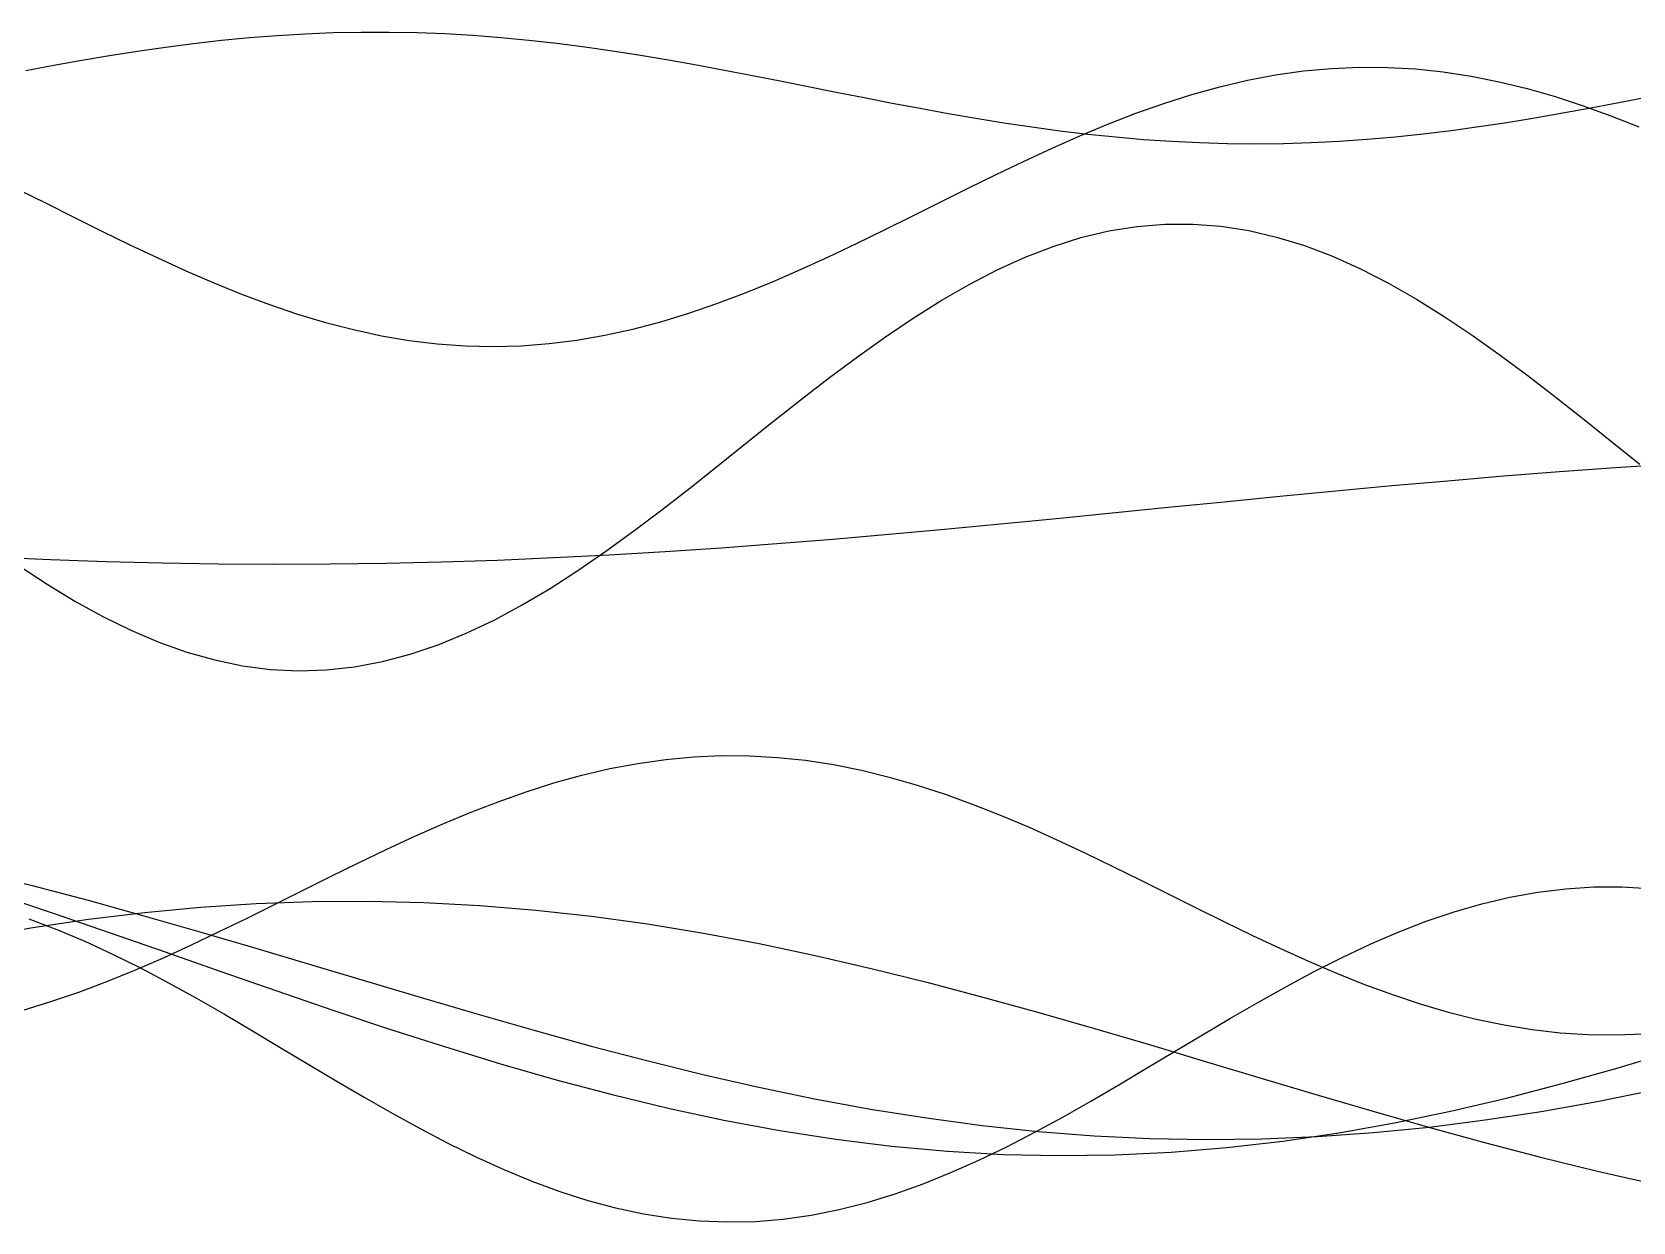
# Model space of a CAD drawing. Header units: metres. Extents: x -249 to 352, y -252 to 258.
# Drawn here: x -133 to -75.7, y -54.6 to -12 of the extents above; entities that cross this region are included whole.
import ezdxf

# ---------------------------------------------------------------- set-up
doc = ezdxf.new("R2010")
doc.units = ezdxf.units.M

msp = doc.modelspace()

# ---------------------------------------------------------------- linework, layer by layer
for p, q in [((-129.241, -12.722, -433.013), (-128.241, -12.578, -433.013)), ((-128.241, -12.578, -433.013), (-127.241, -12.449, -433.013)), ((-127.241, -12.449, -433.013), (-126.241, -12.335, -433.013)), ((-126.241, -12.335, -433.013), (-125.241, -12.239, -433.013)), ((-125.241, -12.239, -433.013), (-124.241, -12.16, -433.013)), ((-124.241, -12.16, -433.013), (-123.241, -12.1, -433.013)), ((-123.241, -12.1, -433.013), (-122.241, -12.06, -433.013)), ((-122.241, -12.06, -433.013), (-121.241, -12.039, -433.013)), ((-121.241, -12.039, -433.013), (-120.241, -12.038, -433.013)), ((-120.241, -12.038, -433.013), (-119.241, -12.057, -433.013)), ((-119.241, -12.057, -433.013), (-118.241, -12.096, -433.013)), ((-118.241, -12.096, -433.013), (-117.241, -12.155, -433.013)), ((-117.241, -12.155, -433.013), (-116.241, -12.232, -433.013)), ((-116.241, -12.232, -433.013), (-115.241, -12.327, -433.013)), ((-115.241, -12.327, -433.013), (-114.241, -12.439, -433.013)), ((-114.241, -12.439, -433.013), (-113.241, -12.567, -433.013)), ((-113.241, -12.567, -433.013), (-112.241, -12.71, -433.013)), ((-132.241, -13.226, -433.013), (-131.241, -13.048, -433.013)), ((-131.241, -13.048, -433.013), (-130.241, -12.879, -433.013)), ((-130.241, -12.879, -433.013), (-129.241, -12.722, -433.013)), ((-112.241, -12.71, -433.013), (-111.241, -12.866, -433.013)), ((-111.241, -12.866, -433.013), (-110.241, -13.034, -433.013)), ((-110.241, -13.034, -433.013), (-109.241, -13.212, -433.013)), ((-133.241, -13.413, -433.013), (-132.241, -13.226, -433.013)), ((-109.241, -13.212, -433.013), (-108.241, -13.398, -433.013)), ((-108.241, -13.398, -433.013), (-107.241, -13.59, -433.013)), ((-107.241, -13.59, -433.013), (-106.241, -13.787, -433.013)), ((-89.518, -13.764, -433.013), (-88.518, -13.575, -433.013)), ((-88.518, -13.575, -433.013), (-87.518, -13.433, -433.013)), ((-87.518, -13.433, -433.013), (-86.518, -13.34, -433.013)), ((-86.518, -13.34, -433.013), (-85.518, -13.297, -433.013)), ((-85.518, -13.297, -433.013), (-84.518, -13.303, -433.013)), ((-84.518, -13.303, -433.013), (-83.518, -13.36, -433.013)), ((-83.518, -13.36, -433.013), (-82.518, -13.465, -433.013)), ((-82.518, -13.465, -433.013), (-81.518, -13.619, -433.013)), ((-81.518, -13.619, -433.013), (-80.518, -13.82, -433.013)), ((-106.241, -13.787, -433.013), (-105.241, -13.987, -433.013)), ((-105.241, -13.987, -433.013), (-104.241, -14.186, -433.013)), ((-104.241, -14.186, -433.013), (-103.241, -14.385, -433.013)), ((-92.518, -14.592, -433.013), (-91.518, -14.275, -433.013)), ((-91.518, -14.275, -433.013), (-90.518, -13.998, -433.013)), ((-90.518, -13.998, -433.013), (-89.518, -13.764, -433.013)), ((-80.518, -13.82, -433.013), (-79.518, -14.065, -433.013)), ((-79.518, -14.065, -433.013), (-78.518, -14.352, -433.013)), ((-103.241, -14.385, -433.013), (-102.241, -14.58, -433.013)), ((-102.241, -14.58, -433.013), (-101.241, -14.769, -433.013)), ((-101.241, -14.769, -433.013), (-100.241, -14.951, -433.013)), ((-93.518, -14.946, -433.013), (-92.518, -14.592, -433.013)), ((-78.518, -14.352, -433.013), (-77.518, -14.679, -433.013)), ((-78.241, -14.935, -433.013), (-77.241, -14.753, -433.013)), ((-77.518, -14.679, -433.013), (-76.518, -15.042, -433.013)), ((-77.241, -14.753, -433.013), (-76.241, -14.563, -433.013)), ((-76.241, -14.563, -433.013), (-75.241, -14.367, -433.013)), ((-100.241, -14.951, -433.013), (-99.241, -15.124, -433.013)), ((-99.241, -15.124, -433.013), (-98.241, -15.286, -433.013)), ((-98.241, -15.286, -433.013), (-97.241, -15.436, -433.013)), ((-97.241, -15.436, -433.013), (-96.241, -15.571, -433.013)), ((-95.518, -15.75, -433.013), (-94.518, -15.333, -433.013)), ((-94.518, -15.333, -433.013), (-93.518, -14.946, -433.013)), ((-82.241, -15.56, -433.013), (-81.241, -15.423, -433.013)), ((-81.241, -15.423, -433.013), (-80.241, -15.272, -433.013)), ((-80.241, -15.272, -433.013), (-79.241, -15.109, -433.013)), ((-79.241, -15.109, -433.013), (-78.241, -14.935, -433.013)), ((-76.518, -15.042, -433.013), (-75.518, -15.438, -433.013)), ((-96.518, -16.193, -433.013), (-95.518, -15.75, -433.013)), ((-96.241, -15.571, -433.013), (-95.241, -15.692, -433.013)), ((-95.241, -15.692, -433.013), (-94.241, -15.796, -433.013)), ((-94.241, -15.796, -433.013), (-93.241, -15.882, -433.013)), ((-93.241, -15.882, -433.013), (-92.241, -15.949, -433.013)), ((-92.241, -15.949, -433.013), (-91.241, -15.998, -433.013)), ((-91.241, -15.998, -433.013), (-90.241, -16.027, -433.013)), ((-90.241, -16.027, -433.013), (-89.241, -16.036, -433.013)), ((-89.241, -16.036, -433.013), (-88.241, -16.025, -433.013)), ((-88.241, -16.025, -433.013), (-87.241, -15.994, -433.013)), ((-87.241, -15.994, -433.013), (-86.241, -15.944, -433.013)), ((-86.241, -15.944, -433.013), (-85.241, -15.875, -433.013)), ((-85.241, -15.875, -433.013), (-84.241, -15.787, -433.013)), ((-84.241, -15.787, -433.013), (-83.241, -15.682, -433.013)), ((-83.241, -15.682, -433.013), (-82.241, -15.56, -433.013)), ((-97.518, -16.656, -433.013), (-96.518, -16.193, -433.013)), ((-99.518, -17.627, -433.013), (-98.518, -17.136, -433.013)), ((-98.518, -17.136, -433.013), (-97.518, -16.656, -433.013)), ((-133.518, -17.671, -433.013), (-132.518, -18.17, -433.013)), ((-100.518, -18.125, -433.013), (-99.518, -17.627, -433.013)), ((-132.518, -18.17, -433.013), (-131.518, -18.669, -433.013)), ((-101.518, -18.625, -433.013), (-100.518, -18.125, -433.013)), ((-131.518, -18.669, -433.013), (-130.518, -19.165, -433.013)), ((-102.518, -19.122, -433.013), (-101.518, -18.625, -433.013)), ((-130.518, -19.165, -433.013), (-129.518, -19.652, -433.013)), ((-103.518, -19.61, -433.013), (-102.518, -19.122, -433.013)), ((-96.482, -19.713, -433.013), (-95.482, -19.399, -433.013)), ((-95.482, -19.399, -433.013), (-94.482, -19.159, -433.013)), ((-94.482, -19.159, -433.013), (-93.482, -18.997, -433.013)), ((-93.482, -18.997, -433.013), (-92.482, -18.914, -433.013)), ((-92.482, -18.914, -433.013), (-91.482, -18.911, -433.013)), ((-91.482, -18.911, -433.013), (-90.482, -18.988, -433.013)), ((-90.482, -18.988, -433.013), (-89.482, -19.144, -433.013)), ((-89.482, -19.144, -433.013), (-88.482, -19.377, -433.013)), ((-88.482, -19.377, -433.013), (-87.482, -19.685, -433.013)), ((-129.518, -19.652, -433.013), (-128.518, -20.126, -433.013)), ((-104.518, -20.085, -433.013), (-103.518, -19.61, -433.013)), ((-97.482, -20.099, -433.013), (-96.482, -19.713, -433.013)), ((-87.482, -19.685, -433.013), (-86.482, -20.066, -433.013)), ((-128.518, -20.126, -433.013), (-127.518, -20.581, -433.013)), ((-127.518, -20.581, -433.013), (-126.518, -21.014, -433.013)), ((-106.518, -20.976, -433.013), (-105.518, -20.542, -433.013)), ((-105.518, -20.542, -433.013), (-104.518, -20.085, -433.013)), ((-99.482, -21.071, -433.013), (-98.482, -20.553, -433.013)), ((-98.482, -20.553, -433.013), (-97.482, -20.099, -433.013)), ((-86.482, -20.066, -433.013), (-85.482, -20.515, -433.013)), ((-85.482, -20.515, -433.013), (-84.482, -21.027, -433.013)), ((-126.518, -21.014, -433.013), (-125.518, -21.419, -433.013)), ((-107.518, -21.384, -433.013), (-106.518, -20.976, -433.013)), ((-100.482, -21.647, -433.013), (-99.482, -21.071, -433.013)), ((-84.482, -21.027, -433.013), (-83.482, -21.599, -433.013)), ((-125.518, -21.419, -433.013), (-124.518, -21.793, -433.013)), ((-109.518, -22.103, -433.013), (-108.518, -21.761, -433.013)), ((-108.518, -21.761, -433.013), (-107.518, -21.384, -433.013)), ((-101.482, -22.275, -433.013), (-100.482, -21.647, -433.013)), ((-83.482, -21.599, -433.013), (-82.482, -22.223, -433.013)), ((-124.518, -21.793, -433.013), (-123.518, -22.132, -433.013)), ((-123.518, -22.132, -433.013), (-122.518, -22.433, -433.013)), ((-110.518, -22.408, -433.013), (-109.518, -22.103, -433.013)), ((-102.482, -22.95, -433.013), (-101.482, -22.275, -433.013)), ((-82.482, -22.223, -433.013), (-81.482, -22.894, -433.013)), ((-122.518, -22.433, -433.013), (-121.518, -22.692, -433.013)), ((-121.518, -22.692, -433.013), (-120.518, -22.907, -433.013)), ((-120.518, -22.907, -433.013), (-119.518, -23.077, -433.013)), ((-113.518, -23.064, -433.013), (-112.518, -22.89, -433.013)), ((-112.518, -22.89, -433.013), (-111.518, -22.671, -433.013)), ((-111.518, -22.671, -433.013), (-110.518, -22.408, -433.013)), ((-81.482, -22.894, -433.013), (-80.482, -23.606, -433.013)), ((-119.518, -23.077, -433.013), (-118.518, -23.198, -433.013)), ((-118.518, -23.198, -433.013), (-117.518, -23.271, -433.013)), ((-117.518, -23.271, -433.013), (-116.518, -23.293, -433.013)), ((-116.518, -23.293, -433.013), (-115.518, -23.266, -433.013)), ((-115.518, -23.266, -433.013), (-114.518, -23.189, -433.013)), ((-114.518, -23.189, -433.013), (-113.518, -23.064, -433.013)), ((-103.482, -23.664, -433.013), (-102.482, -22.95, -433.013)), ((-104.482, -24.41, -433.013), (-103.482, -23.664, -433.013)), ((-80.482, -23.606, -433.013), (-79.482, -24.35, -433.013)), ((-105.482, -25.182, -433.013), (-104.482, -24.41, -433.013)), ((-79.482, -24.35, -433.013), (-78.482, -25.12, -433.013)), ((-106.482, -25.97, -433.013), (-105.482, -25.182, -433.013)), ((-78.482, -25.12, -433.013), (-77.482, -25.907, -433.013)), ((-107.482, -26.768, -433.013), (-106.482, -25.97, -433.013)), ((-77.482, -25.907, -433.013), (-76.482, -26.704, -433.013)), ((-108.482, -27.567, -433.013), (-107.482, -26.768, -433.013)), ((-76.482, -26.704, -433.013), (-75.482, -27.504, -433.013)), ((-76.361, -27.627, -433.013), (-74.361, -27.498, -433.013)), ((-109.482, -28.36, -433.013), (-108.482, -27.567, -433.013)), ((-82.361, -28.097, -433.013), (-80.361, -27.928, -433.013)), ((-80.361, -27.928, -433.013), (-78.361, -27.771, -433.013)), ((-78.361, -27.771, -433.013), (-76.361, -27.627, -433.013)), ((-110.482, -29.138, -433.013), (-109.482, -28.36, -433.013)), ((-88.361, -28.655, -433.013), (-86.361, -28.462, -433.013)), ((-86.361, -28.462, -433.013), (-84.361, -28.275, -433.013)), ((-84.361, -28.275, -433.013), (-82.361, -28.097, -433.013)), ((-111.482, -29.894, -433.013), (-110.482, -29.138, -433.013)), ((-94.361, -29.251, -433.013), (-92.361, -29.051, -433.013)), ((-92.361, -29.051, -433.013), (-90.361, -28.852, -433.013)), ((-90.361, -28.852, -433.013), (-88.361, -28.655, -433.013)), ((-100.361, -29.833, -433.013), (-98.361, -29.644, -433.013)), ((-98.361, -29.644, -433.013), (-96.361, -29.449, -433.013)), ((-96.361, -29.449, -433.013), (-94.361, -29.251, -433.013)), ((-112.482, -30.619, -433.013), (-111.482, -29.894, -433.013)), ((-108.361, -30.496, -433.013), (-106.361, -30.347, -433.013)), ((-106.361, -30.347, -433.013), (-104.361, -30.186, -433.013)), ((-104.361, -30.186, -433.013), (-102.361, -30.014, -433.013)), ((-102.361, -30.014, -433.013), (-100.361, -29.833, -433.013)), ((-134.361, -30.828, -433.013), (-132.361, -30.917, -433.013)), ((-132.361, -30.917, -433.013), (-130.361, -30.988, -433.013)), ((-116.361, -30.937, -433.013), (-114.361, -30.852, -433.013)), ((-114.361, -30.852, -433.013), (-112.361, -30.749, -433.013)), ((-113.482, -31.308, -433.013), (-112.482, -30.619, -433.013)), ((-112.361, -30.749, -433.013), (-110.361, -30.63, -433.013)), ((-110.361, -30.63, -433.013), (-108.361, -30.496, -433.013)), ((-133.482, -31.141, -433.013), (-132.482, -31.798, -433.013)), ((-130.361, -30.988, -433.013), (-128.361, -31.04, -433.013)), ((-128.361, -31.04, -433.013), (-126.361, -31.072, -433.013)), ((-126.361, -31.072, -433.013), (-124.361, -31.085, -433.013)), ((-124.361, -31.085, -433.013), (-122.361, -31.077, -433.013)), ((-122.361, -31.077, -433.013), (-120.361, -31.05, -433.013)), ((-120.361, -31.05, -433.013), (-118.361, -31.003, -433.013)), ((-118.361, -31.003, -433.013), (-116.361, -30.937, -433.013)), ((-114.482, -31.953, -433.013), (-113.482, -31.308, -433.013)), ((-132.482, -31.798, -433.013), (-131.482, -32.405, -433.013)), ((-115.482, -32.547, -433.013), (-114.482, -31.953, -433.013)), ((-131.482, -32.405, -433.013), (-130.482, -32.957, -433.013)), ((-116.482, -33.085, -433.013), (-115.482, -32.547, -433.013)), ((-130.482, -32.957, -433.013), (-129.482, -33.449, -433.013)), ((-117.482, -33.561, -433.013), (-116.482, -33.085, -433.013)), ((-129.482, -33.449, -433.013), (-128.482, -33.875, -433.013)), ((-118.482, -33.97, -433.013), (-117.482, -33.561, -433.013)), ((-128.482, -33.875, -433.013), (-127.482, -34.232, -433.013)), ((-127.482, -34.232, -433.013), (-126.482, -34.515, -433.013)), ((-120.482, -34.574, -433.013), (-119.482, -34.309, -433.013)), ((-119.482, -34.309, -433.013), (-118.482, -33.97, -433.013)), ((-126.482, -34.515, -433.013), (-125.482, -34.723, -433.013)), ((-125.482, -34.723, -433.013), (-124.482, -34.852, -433.013)), ((-124.482, -34.852, -433.013), (-123.482, -34.902, -433.013)), ((-123.482, -34.902, -433.013), (-122.482, -34.872, -433.013)), ((-122.482, -34.872, -433.013), (-121.482, -34.762, -433.013)), ((-121.482, -34.762, -433.013), (-120.482, -34.574, -433.013)), ((-112.341, -38.405, -433.013), (-111.341, -38.216, -433.013)), ((-111.341, -38.216, -433.013), (-110.341, -38.075, -433.013)), ((-110.341, -38.075, -433.013), (-109.341, -37.982, -433.013)), ((-109.341, -37.982, -433.013), (-108.341, -37.938, -433.013)), ((-108.341, -37.938, -433.013), (-107.341, -37.945, -433.013)), ((-107.341, -37.945, -433.013), (-106.341, -38.001, -433.013)), ((-106.341, -38.001, -433.013), (-105.341, -38.106, -433.013)), ((-105.341, -38.106, -433.013), (-104.341, -38.26, -433.013)), ((-104.341, -38.26, -433.013), (-103.341, -38.461, -433.013)), ((-115.341, -39.233, -433.013), (-114.341, -38.916, -433.013)), ((-114.341, -38.916, -433.013), (-113.341, -38.639, -433.013)), ((-113.341, -38.639, -433.013), (-112.341, -38.405, -433.013)), ((-103.341, -38.461, -433.013), (-102.341, -38.706, -433.013)), ((-102.341, -38.706, -433.013), (-101.341, -38.994, -433.013)), ((-116.341, -39.587, -433.013), (-115.341, -39.233, -433.013)), ((-101.341, -38.994, -433.013), (-100.341, -39.32, -433.013)), ((-100.341, -39.32, -433.013), (-99.341, -39.683, -433.013)), ((-118.341, -40.391, -433.013), (-117.341, -39.974, -433.013)), ((-117.341, -39.974, -433.013), (-116.341, -39.587, -433.013)), ((-99.341, -39.683, -433.013), (-98.341, -40.079, -433.013)), ((-98.341, -40.079, -433.013), (-97.341, -40.503, -433.013)), ((-119.341, -40.834, -433.013), (-118.341, -40.391, -433.013)), ((-97.341, -40.503, -433.013), (-96.341, -40.951, -433.013)), ((-120.341, -41.297, -433.013), (-119.341, -40.834, -433.013)), ((-96.341, -40.951, -433.013), (-95.341, -41.419, -433.013)), ((-122.341, -42.269, -433.013), (-121.341, -41.777, -433.013)), ((-121.341, -41.777, -433.013), (-120.341, -41.297, -433.013)), ((-95.341, -41.419, -433.013), (-94.341, -41.903, -433.013)), ((-135.014, -42.086, -433.013), (-133.014, -42.584, -433.013)), ((-123.341, -42.767, -433.013), (-122.341, -42.269, -433.013)), ((-94.341, -41.903, -433.013), (-93.341, -42.396, -433.013)), ((-134.259, -42.913, -433.013), (-132.259, -43.583, -433.013)), ((-133.014, -42.584, -433.013), (-131.014, -43.113, -433.013)), ((-124.341, -43.266, -433.013), (-123.341, -42.767, -433.013)), ((-93.341, -42.396, -433.013), (-92.341, -42.895, -433.013)), ((-92.341, -42.895, -433.013), (-91.341, -43.394, -433.013)), ((-80.134, -43.003, -433.013), (-79.134, -42.824, -433.013)), ((-79.134, -42.824, -433.013), (-78.134, -42.702, -433.013)), ((-78.134, -42.702, -433.013), (-77.134, -42.64, -433.013)), ((-77.134, -42.64, -433.013), (-76.134, -42.638, -433.013)), ((-76.134, -42.638, -433.013), (-75.134, -42.695, -433.013)), ((-131.014, -43.113, -433.013), (-129.014, -43.667, -433.013)), ((-128.995, -43.55, -433.013), (-126.995, -43.361, -433.013)), ((-126.995, -43.361, -433.013), (-124.995, -43.23, -433.013)), ((-125.341, -43.763, -433.013), (-124.341, -43.266, -433.013)), ((-124.995, -43.23, -433.013), (-122.995, -43.158, -433.013)), ((-122.995, -43.158, -433.013), (-120.995, -43.145, -433.013)), ((-120.995, -43.145, -433.013), (-118.995, -43.193, -433.013)), ((-118.995, -43.193, -433.013), (-116.995, -43.3, -433.013)), ((-116.995, -43.3, -433.013), (-114.995, -43.465, -433.013)), ((-114.995, -43.465, -433.013), (-112.995, -43.687, -433.013)), ((-91.341, -43.394, -433.013), (-90.341, -43.889, -433.013)), ((-83.134, -43.869, -433.013), (-82.134, -43.529, -433.013)), ((-82.134, -43.529, -433.013), (-81.134, -43.239, -433.013)), ((-81.134, -43.239, -433.013), (-80.134, -43.003, -433.013)), ((-134.995, -44.443, -433.013), (-132.995, -44.094, -433.013)), ((-133.134, -43.78, -433.013), (-132.134, -44.157, -433.013)), ((-132.995, -44.094, -433.013), (-130.995, -43.795, -433.013)), ((-132.259, -43.583, -433.013), (-130.259, -44.27, -433.013)), ((-130.995, -43.795, -433.013), (-128.995, -43.55, -433.013)), ((-129.014, -43.667, -433.013), (-127.014, -44.242, -433.013)), ((-126.341, -44.251, -433.013), (-125.341, -43.763, -433.013)), ((-112.995, -43.687, -433.013), (-110.995, -43.963, -433.013)), ((-110.995, -43.963, -433.013), (-108.995, -44.292, -433.013)), ((-90.341, -43.889, -433.013), (-89.341, -44.374, -433.013)), ((-84.134, -44.258, -433.013), (-83.134, -43.869, -433.013)), ((-132.134, -44.157, -433.013), (-131.134, -44.579, -433.013)), ((-131.134, -44.579, -433.013), (-130.134, -45.041, -433.013)), ((-130.259, -44.27, -433.013), (-128.259, -44.967, -433.013)), ((-127.341, -44.726, -433.013), (-126.341, -44.251, -433.013)), ((-127.014, -44.242, -433.013), (-125.014, -44.83, -433.013)), ((-108.995, -44.292, -433.013), (-106.995, -44.668, -433.013)), ((-106.995, -44.668, -433.013), (-104.995, -45.09, -433.013)), ((-89.341, -44.374, -433.013), (-88.341, -44.845, -433.013)), ((-85.134, -44.69, -433.013), (-84.134, -44.258, -433.013)), ((-130.134, -45.041, -433.013), (-129.134, -45.538, -433.013)), ((-129.341, -45.618, -433.013), (-128.341, -45.183, -433.013)), ((-128.341, -45.183, -433.013), (-127.341, -44.726, -433.013)), ((-128.259, -44.967, -433.013), (-126.259, -45.666, -433.013)), ((-125.014, -44.83, -433.013), (-123.014, -45.428, -433.013)), ((-104.995, -45.09, -433.013), (-102.995, -45.552, -433.013)), ((-88.341, -44.845, -433.013), (-87.341, -45.297, -433.013)), ((-87.134, -45.667, -433.013), (-86.134, -45.161, -433.013)), ((-86.134, -45.161, -433.013), (-85.134, -44.69, -433.013)), ((-130.341, -46.025, -433.013), (-129.341, -45.618, -433.013)), ((-129.134, -45.538, -433.013), (-128.134, -46.067, -433.013)), ((-126.259, -45.666, -433.013), (-124.259, -46.362, -433.013)), ((-123.014, -45.428, -433.013), (-121.014, -46.027, -433.013)), ((-102.995, -45.552, -433.013), (-100.995, -46.05, -433.013)), ((-88.134, -46.202, -433.013), (-87.134, -45.667, -433.013)), ((-87.341, -45.297, -433.013), (-86.341, -45.725, -433.013)), ((-86.341, -45.725, -433.013), (-85.341, -46.125, -433.013)), ((-132.341, -46.745, -433.013), (-131.341, -46.402, -433.013)), ((-131.341, -46.402, -433.013), (-130.341, -46.025, -433.013)), ((-128.134, -46.067, -433.013), (-127.134, -46.621, -433.013)), ((-124.259, -46.362, -433.013), (-122.259, -47.047, -433.013)), ((-121.014, -46.027, -433.013), (-119.014, -46.624, -433.013)), ((-100.995, -46.05, -433.013), (-98.995, -46.578, -433.013)), ((-89.134, -46.762, -433.013), (-88.134, -46.202, -433.013)), ((-85.341, -46.125, -433.013), (-84.341, -46.494, -433.013)), ((-133.341, -47.049, -433.013), (-132.341, -46.745, -433.013)), ((-127.134, -46.621, -433.013), (-126.134, -47.196, -433.013)), ((-119.014, -46.624, -433.013), (-117.014, -47.21, -433.013)), ((-98.995, -46.578, -433.013), (-96.995, -47.133, -433.013)), ((-90.134, -47.341, -433.013), (-89.134, -46.762, -433.013)), ((-84.341, -46.494, -433.013), (-83.341, -46.827, -433.013)), ((-83.341, -46.827, -433.013), (-82.341, -47.121, -433.013)), ((-126.134, -47.196, -433.013), (-125.134, -47.785, -433.013)), ((-122.259, -47.047, -433.013), (-120.259, -47.713, -433.013)), ((-117.014, -47.21, -433.013), (-115.014, -47.782, -433.013)), ((-96.995, -47.133, -433.013), (-94.995, -47.707, -433.013)), ((-91.134, -47.932, -433.013), (-90.134, -47.341, -433.013)), ((-82.341, -47.121, -433.013), (-81.341, -47.373, -433.013)), ((-81.341, -47.373, -433.013), (-80.341, -47.58, -433.013)), ((-125.134, -47.785, -433.013), (-124.134, -48.382, -433.013)), ((-120.259, -47.713, -433.013), (-118.259, -48.355, -433.013)), ((-115.014, -47.782, -433.013), (-113.014, -48.332, -433.013)), ((-94.995, -47.707, -433.013), (-92.995, -48.296, -433.013)), ((-92.134, -48.531, -433.013), (-91.134, -47.932, -433.013)), ((-80.341, -47.58, -433.013), (-79.341, -47.742, -433.013)), ((-79.341, -47.742, -433.013), (-78.341, -47.855, -433.013)), ((-78.341, -47.855, -433.013), (-77.341, -47.919, -433.013)), ((-77.341, -47.919, -433.013), (-76.341, -47.934, -433.013)), ((-76.341, -47.934, -433.013), (-75.341, -47.898, -433.013)), ((-124.134, -48.382, -433.013), (-123.134, -48.982, -433.013)), ((-118.259, -48.355, -433.013), (-116.259, -48.967, -433.013)), ((-113.014, -48.332, -433.013), (-111.014, -48.856, -433.013)), ((-93.134, -49.13, -433.013), (-92.134, -48.531, -433.013)), ((-92.995, -48.296, -433.013), (-90.995, -48.893, -433.013)), ((-76.259, -49.113, -433.013), (-74.259, -48.51, -433.013)), ((-123.134, -48.982, -433.013), (-122.134, -49.578, -433.013)), ((-116.259, -48.967, -433.013), (-114.259, -49.541, -433.013)), ((-111.014, -48.856, -433.013), (-109.014, -49.348, -433.013)), ((-94.134, -49.724, -433.013), (-93.134, -49.13, -433.013)), ((-90.995, -48.893, -433.013), (-88.995, -49.493, -433.013)), ((-78.259, -49.677, -433.013), (-76.259, -49.113, -433.013)), ((-122.134, -49.578, -433.013), (-121.134, -50.165, -433.013)), ((-114.259, -49.541, -433.013), (-112.259, -50.072, -433.013)), ((-109.014, -49.348, -433.013), (-107.014, -49.804, -433.013)), ((-107.014, -49.804, -433.013), (-105.014, -50.218, -433.013)), ((-95.134, -50.308, -433.013), (-94.134, -49.724, -433.013)), ((-88.995, -49.493, -433.013), (-86.995, -50.089, -433.013)), ((-80.259, -50.197, -433.013), (-78.259, -49.677, -433.013)), ((-121.134, -50.165, -433.013), (-120.134, -50.736, -433.013)), ((-112.259, -50.072, -433.013), (-110.259, -50.555, -433.013)), ((-105.014, -50.218, -433.013), (-103.014, -50.587, -433.013)), ((-96.134, -50.875, -433.013), (-95.134, -50.308, -433.013)), ((-86.995, -50.089, -433.013), (-84.995, -50.676, -433.013)), ((-82.259, -50.667, -433.013), (-80.259, -50.197, -433.013)), ((-79.014, -50.671, -433.013), (-77.014, -50.314, -433.013)), ((-77.014, -50.314, -433.013), (-75.014, -49.91, -433.013)), ((-120.134, -50.736, -433.013), (-119.134, -51.287, -433.013)), ((-110.259, -50.555, -433.013), (-108.259, -50.986, -433.013)), ((-108.259, -50.986, -433.013), (-106.259, -51.359, -433.013)), ((-103.014, -50.587, -433.013), (-101.014, -50.907, -433.013)), ((-101.014, -50.907, -433.013), (-99.014, -51.174, -433.013)), ((-97.134, -51.419, -433.013), (-96.134, -50.875, -433.013)), ((-84.995, -50.676, -433.013), (-82.995, -51.247, -433.013)), ((-84.259, -51.084, -433.013), (-82.259, -50.667, -433.013)), ((-83.014, -51.232, -433.013), (-81.014, -50.978, -433.013)), ((-81.014, -50.978, -433.013), (-79.014, -50.671, -433.013)), ((-119.134, -51.287, -433.013), (-118.134, -51.81, -433.013)), ((-106.259, -51.359, -433.013), (-104.259, -51.671, -433.013)), ((-99.014, -51.174, -433.013), (-97.014, -51.387, -433.013)), ((-98.134, -51.936, -433.013), (-97.134, -51.419, -433.013)), ((-97.014, -51.387, -433.013), (-95.014, -51.542, -433.013)), ((-95.014, -51.542, -433.013), (-93.014, -51.639, -433.013)), ((-88.259, -51.739, -433.013), (-86.259, -51.442, -433.013)), ((-87.014, -51.572, -433.013), (-85.014, -51.431, -433.013)), ((-86.259, -51.442, -433.013), (-84.259, -51.084, -433.013)), ((-85.014, -51.431, -433.013), (-83.014, -51.232, -433.013)), ((-82.995, -51.247, -433.013), (-80.995, -51.798, -433.013)), ((-118.134, -51.81, -433.013), (-117.134, -52.303, -433.013)), ((-104.259, -51.671, -433.013), (-102.259, -51.919, -433.013)), ((-102.259, -51.919, -433.013), (-100.259, -52.101, -433.013)), ((-100.259, -52.101, -433.013), (-98.259, -52.214, -433.013)), ((-99.134, -52.419, -433.013), (-98.134, -51.936, -433.013)), ((-93.014, -51.639, -433.013), (-91.014, -51.677, -433.013)), ((-92.259, -52.135, -433.013), (-90.259, -51.97, -433.013)), ((-91.014, -51.677, -433.013), (-89.014, -51.654, -433.013)), ((-90.259, -51.97, -433.013), (-88.259, -51.739, -433.013)), ((-89.014, -51.654, -433.013), (-87.014, -51.572, -433.013)), ((-80.995, -51.798, -433.013), (-78.995, -52.322, -433.013)), ((-117.134, -52.303, -433.013), (-116.134, -52.758, -433.013)), ((-100.134, -52.865, -433.013), (-99.134, -52.419, -433.013)), ((-98.259, -52.214, -433.013), (-96.259, -52.257, -433.013)), ((-96.259, -52.257, -433.013), (-94.259, -52.231, -433.013)), ((-94.259, -52.231, -433.013), (-92.259, -52.135, -433.013)), ((-78.995, -52.322, -433.013), (-76.995, -52.814, -433.013)), ((-116.134, -52.758, -433.013), (-115.134, -53.172, -433.013)), ((-115.134, -53.172, -433.013), (-114.134, -53.541, -433.013)), ((-102.134, -53.625, -433.013), (-101.134, -53.268, -433.013)), ((-101.134, -53.268, -433.013), (-100.134, -52.865, -433.013)), ((-76.995, -52.814, -433.013), (-74.995, -53.269, -433.013)), ((-114.134, -53.541, -433.013), (-113.134, -53.861, -433.013)), ((-103.134, -53.932, -433.013), (-102.134, -53.625, -433.013)), ((-113.134, -53.861, -433.013), (-112.134, -54.128, -433.013)), ((-112.134, -54.128, -433.013), (-111.134, -54.341, -433.013)), ((-111.134, -54.341, -433.013), (-110.134, -54.497, -433.013)), ((-106.134, -54.526, -433.013), (-105.134, -54.385, -433.013)), ((-105.134, -54.385, -433.013), (-104.134, -54.186, -433.013)), ((-104.134, -54.186, -433.013), (-103.134, -53.932, -433.013)), ((-110.134, -54.497, -433.013), (-109.134, -54.594, -433.013)), ((-109.134, -54.594, -433.013), (-108.134, -54.631, -433.013)), ((-108.134, -54.631, -433.013), (-107.134, -54.608, -433.013)), ((-107.134, -54.608, -433.013), (-106.134, -54.526, -433.013))]:
    msp.add_line(p, q)

doc.saveas('drawing.dxf')
